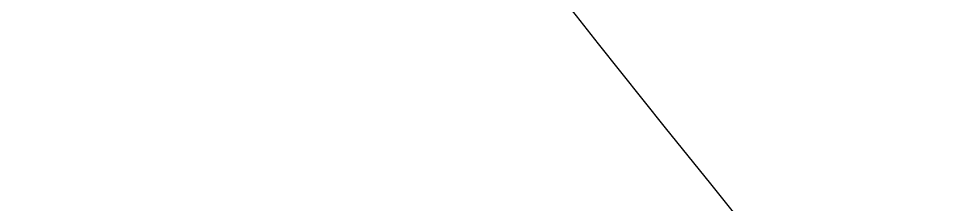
# Model space of a CAD drawing. Header units: millimetres. Extents: x 0 to 1818, y -1116 to 847.
# Drawn here: x 158.525 to 159.391, y 711.804 to 711.975 of the extents above; entities that cross this region are included whole.
import ezdxf

# ---------------------------------------------------------------- set-up
doc = ezdxf.new("R2010")
doc.units = ezdxf.units.MM
doc.layers.add('Blocks', color=7, linetype='Continuous')
doc.layers.add('Blocks$Inner', color=7, linetype='Continuous', lineweight=25, true_color=0x007f00)

# ---------------------------------------------------------------- blocks, each defined once
blk = doc.blocks.new('Series 7 3217 Office Chair Front')
at = {"layer": 'Blocks$Inner'}
for points, knots in [([(155.28652, 720.77147), (155.48112, 719.30548), (156.10884, 716.96645), (157.58329, 713.84365), (160.13493, 710.46548), (164.01131, 706.9932), (168.51258, 704.15239), (172.17792, 702.21188), (174.41101, 701.09764), (176.11155, 700.25757), (177.85602, 699.40637), (180.25751, 698.24578), (184.49567, 696.1187), (190.35481, 692.60292), (195.97662, 687.71886), (199.59531, 683.30078), (201.55766, 680.44257), (202.95009, 678.15402), (204.31234, 675.71231), (205.64483, 673.09459), (206.67551, 670.78889), (207.43193, 668.8847), (207.95386, 667.4324), (208.44538, 665.96116), (209.08173, 663.97479), (209.81647, 661.4479), (210.56962, 658.35453), (211.14298, 655.20403), (211.53507, 652.01542), (211.87521, 647.75742), (211.9185, 644.57569), (211.86029, 642.47104), (211.83155, 641.43155), (211.78156, 640.39609), (211.71034, 639.36465)], [-0.7, -0.7, -0.7, -0.7, -0.6, -0.55, -0.5, -0.45, -0.4, -0.375, -0.3625, -0.35, -0.3375, -0.325, -0.3, -0.25, -0.2, -0.175, -0.1625, -0.15, -0.1375, -0.125, -0.1125, -0.10625, -0.1, -0.09375, -0.0875, -0.075, -0.0625, -0.05, -0.0375, -0.025, 0, 0, 0, 0.0123475, 0.0123475, 0.0123475, 0.0123475]), ([(154.52495, 711.94037), (154.95062, 709.82242), (155.47203, 707.22813), (157.93734, 704.14893), (159.48246, 701.52863), (161.67303, 698.98308), (163.20385, 697.56765), (163.64355, 696.91952)], [0.3125, 0.3125, 0.3125, 0.3125, 6.611906, 8.028724, 12.075213, 15.721548, 18.071129, 18.071129, 18.071129, 18.071129])]:
    blk.add_open_spline(points, degree=3, knots=knots, dxfattribs=at)

msp = doc.modelspace()

# ---------------------------------------------------------------- block references
at = {"layer": 'Blocks'}
msp.add_blockref('Series 7 3217 Office Chair Front', (0, 0), dxfattribs=at)

doc.saveas('drawing.dxf')
